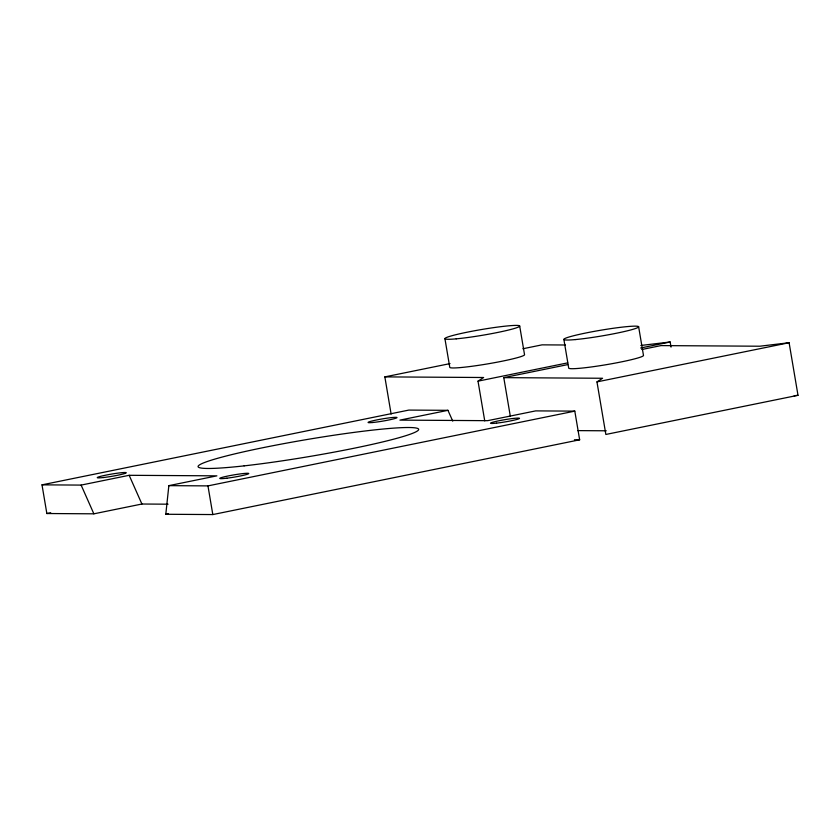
<?xml version="1.0" encoding="UTF-8"?>
<svg xmlns="http://www.w3.org/2000/svg" width="840" height="840" viewBox="0 0 840 840"><rect width="100%" height="100%" fill="white"/><g stroke="black" fill="none" stroke-linecap="round" stroke-linejoin="round"><path stroke-width="1.26" d="M452.739 421.103L447.951 410.33L399.913 420.116L487.641 420.672L535.678 410.886L574.801 411.128L579.653 439.803L212.814 514.563L165.795 514.269L168.851 485.646L216.888 475.85L129.161 475.304L81.123 485.09L42 484.848L46.851 513.524L93.87 513.817L141.907 504.021L168.063 504.189M484.743 420.893L478.013 381.15L483.63 377.506L384.846 376.887L391.125 414.068M641.823 349.503L660.996 345.597L759.791 346.217L789.106 342.731L798 395.294L605.85 434.459L596.957 381.895L602.574 378.262L503.78 377.643L510.29 416.105M384.846 376.887L450.03 363.605M522.879 348.757L542.052 344.852L565.457 344.999M478.013 381.15L567.683 362.87M640.7 347.991L670.163 341.985L671.034 347.109M503.78 377.643L567.693 364.613M42 484.848L408.828 410.088L447.951 410.33M596.957 381.895L789.106 342.731M46.851 513.524L50.694 512.736M168.851 485.646L207.963 485.888L574.801 411.128M165.795 514.269L168.315 513.755M640.847 345.471L670.163 341.985M794.178 395.756L798 395.294M577.668 430.616L606.26 430.794M574.424 439.761L579.653 439.803M129.161 475.304L141.907 504.021M81.123 485.09L93.87 513.817M638.631 326.77L643.482 355.446A37.916 2.909 -9.6 0 1 606.585 364.633A37.916 2.909 -9.6 0 1 568.712 368.088L563.871 339.413M519.687 326.025L524.538 354.701A37.916 2.909 -9.6 0 1 487.641 363.888A37.916 2.909 -9.6 0 1 449.778 367.343L444.927 338.667M207.963 485.888L212.814 514.563M456.215 338.846A37.916 2.909 -9.6 0 0 518.543 326.981A37.916 2.909 -9.6 0 0 472.164 331.212A37.916 2.909 -9.6 0 0 456.215 338.846M575.159 339.591A37.916 2.909 -9.6 0 0 637.486 327.726A37.916 2.909 -9.6 0 0 591.108 331.957A37.916 2.909 -9.6 0 0 575.159 339.591M496.587 423.129A14.679 1.124 -9.6 0 0 519.435 418.467A14.679 1.124 -9.6 0 0 499.065 420.745A14.679 1.124 -9.6 0 0 496.587 423.129M372.572 422.51A14.679 1.124 -9.6 0 0 396.606 417.911A14.679 1.124 -9.6 0 0 378.409 419.612A14.679 1.124 -9.6 0 0 372.572 422.51M103.331 477.54A14.679 1.124 -9.6 0 0 126.179 472.889A14.679 1.124 -9.6 0 0 105.808 475.156A14.679 1.124 -9.6 0 0 103.331 477.54M226.853 478.191A14.679 1.124 -9.6 0 0 248.745 473.55A14.679 1.124 -9.6 0 0 227.209 476.154A14.679 1.124 -9.6 0 0 226.853 478.191M244.136 465.864A111.804 8.579 -9.6 0 0 418.11 430.406A111.804 8.579 -9.6 0 0 262.952 447.699A111.804 8.579 -9.6 0 0 244.136 465.864"/></g></svg>
